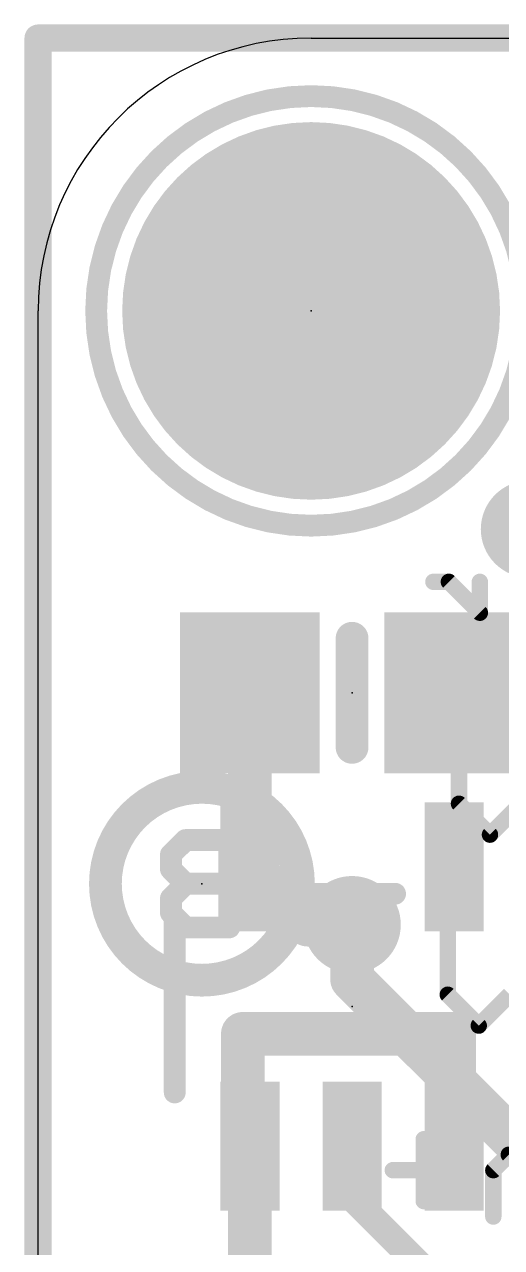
# Model space of a CAD drawing. Extents: x -0.1 to 20.4, y -0.1 to 17.9.
# Drawn here: x -0.13 to 4.31, y 6.52 to 17.91 of the extents above; entities that cross this region are included whole.
import ezdxf

# ---------------------------------------------------------------- set-up
doc = ezdxf.new("R2010")
doc.units = 0
for name, color, linetype in [('1', 12, 'CONTINUOUS'), ('16', 132, 'CONTINUOUS'), ('17', 110, 'CONTINUOUS'), ('18', 110, 'CONTINUOUS'), ('20', 53, 'CONTINUOUS'), ('21', 40, 'CONTINUOUS'), ('22', 6, 'CONTINUOUS'), ('23', 53, 'CONTINUOUS'), ('24', 53, 'CONTINUOUS')]:
    doc.layers.add(name, color=color, linetype=linetype)

# ---------------------------------------------------------------- blocks, each defined once
blk = doc.blocks.new('RECT')
blk.add_solid([(-0.5, -0.5), (0.5, -0.5), (-0.5, 0.5), (0.5, 0.5)])
blk = doc.blocks.new('ROUNDP')
at = {"const_width": 0.5}
blk.add_lwpolyline([(0, -0.25, 1), (0, 0.25, 1), (0, -0.25)], format="xyb", dxfattribs=at)
blk = doc.blocks.new('ROUNDV')
at = {"const_width": 0.5}
blk.add_lwpolyline([(0, -0.25, 1), (0, 0.25, 1), (0, -0.25)], format="xyb", dxfattribs=at)

msp = doc.modelspace()

# ---------------------------------------------------------------- linework, layer by layer
at = {"layer": '1'}
for points, const_width in [([(0, 0), (0, 17.78)], 0.254), ([(0, 17.78), (20.32, 17.78)], 0.254), ([(1.971, 10.0631), (1.971, 11.684)], 0.4064), ([(1.971, 10.0631), (2.5091, 9.525)], 0.4064), ([(2.5091, 9.525), (2.921, 9.525)], 0.4064), ([(3.871, 8.509), (1.905, 8.509)], 0.4064), ([(1.905, 8.509), (1.905, 7.7169)], 0.4064), ([(3.871, 7.4629), (3.871, 8.509)], 0.4064), ([(1.905, 7.7169), (1.905, 7.4629)], 0.254), ([(1.971, 7.4629), (1.971, 5.969)], 0.4064), ([(1.905, 7.4629), (1.971, 7.4629)], 0.254), ([(2.921, 7.4629), (2.921, 6.985)], 0.254), ([(2.921, 6.985), (4.125, 5.781)], 0.254)]:
    msp.add_lwpolyline(points, dxfattribs=dict(at, const_width=const_width))
for points, const_width in [([(0.0635, 17.78, 1), (-0.0635, 17.78)], 0.127), ([(0, 17.8435, 1), (0, 17.7165)], 0.127), ([(2.0726, 11.684, 1), (1.8694, 11.684)], 0.2032), ([(2.0428, 10.1349, 1), (1.8992, 9.9913)], 0.2032), ([(1.8694, 10.0631, 1), (2.0726, 10.0631)], 0.2032), ([(2.5091, 9.6266, 1), (2.5091, 9.4234)], 0.2032), ([(2.4373, 9.4532, 1), (2.5809, 9.5968)], 0.2032), ([(2.921, 9.4234, 1), (2.921, 9.6266)], 0.2032), ([(1.905, 8.6106, 1), (1.905, 8.4074)], 0.2032), ([(2.0066, 8.509, 1), (1.8034, 8.509)], 0.2032), ([(3.9726, 8.509, 1), (3.7694, 8.509)], 0.2032), ([(3.871, 8.4074, 1), (3.871, 8.6106)], 0.2032), ([(1.8034, 7.7169, 1), (2.0066, 7.7169)], 0.2032), ([(1.9685, 7.7169, 1), (1.8415, 7.7169)], 0.127), ([(2.0726, 7.4629, 1), (1.8694, 7.4629)], 0.2032), ([(1.905, 7.5264, 1), (1.905, 7.3994)], 0.127), ([(1.8415, 7.4629, 1), (1.9685, 7.4629)], 0.127), ([(1.971, 7.3994, 1), (1.971, 7.5264)], 0.127), ([(2.9845, 7.4629, 1), (2.8575, 7.4629)], 0.127), ([(3.7694, 7.4629, 1), (3.9726, 7.4629)], 0.2032), ([(2.9659, 7.0299, 1), (2.8761, 6.9401)], 0.127), ([(2.8575, 6.985, 1), (2.9845, 6.985)], 0.127)]:
    msp.add_lwpolyline(points, format="xyb", dxfattribs=dict(at, const_width=const_width))
at = {"layer": '16'}
for points, const_width in [([(0, 0), (0, 17.78)], 0.254), ([(0, 17.78), (20.32, 17.78)], 0.254), ([(2.921, 9.017), (2.921, 9.525)], 0.4064), ([(5.08, 6.858), (2.921, 9.017)], 0.4064)]:
    msp.add_lwpolyline(points, dxfattribs=dict(at, const_width=const_width))
for points, const_width in [([(0.0635, 17.78, 1), (-0.0635, 17.78)], 0.127), ([(0, 17.8435, 1), (0, 17.7165)], 0.127), ([(3.0226, 9.525, 1), (2.8194, 9.525)], 0.2032), ([(2.8194, 9.017, 1), (3.0226, 9.017)], 0.2032), ([(2.9928, 9.0888, 1), (2.8492, 8.9452)], 0.2032)]:
    msp.add_lwpolyline(points, format="xyb", dxfattribs=dict(at, const_width=const_width))
at = {"layer": '20'}
for p, q in [((2.54, 17.78), (17.78, 17.78)), ((0, 2.54), (0, 15.24))]:
    msp.add_line(p, q, dxfattribs=at)
msp.add_arc((2.54, 15.24), 2.54, 90, 180, dxfattribs=at)
at = {"layer": '21'}
for points, const_width in [([(2.54, 13.24, 1), (2.54, 17.24, 1), (2.54, 13.24)], 0.2032), ([(2.9972, 12.192, 1), (2.8448, 12.192)], 0.1524), ([(2.8448, 11.176, 1), (2.9972, 11.176)], 0.1524), ([(2.521, 9.8638, 1), (2.521, 9.7622)], 0.1016), ([(3.321, 9.7622, 1), (3.321, 9.8638)], 0.1016), ([(1.3218, 9.563, 1), (1.2202, 9.563)], 0.1016), ([(1.2202, 7.963, 1), (1.3218, 7.963)], 0.1016)]:
    msp.add_lwpolyline(points, format="xyb", dxfattribs=dict(at, const_width=const_width))
for points, const_width in [([(2.921, 12.192), (2.921, 11.176)], 0.3048), ([(2.521, 9.813), (3.321, 9.813)], 0.2032), ([(1.271, 9.563), (1.271, 7.963)], 0.2032)]:
    msp.add_lwpolyline(points, dxfattribs=dict(at, const_width=const_width))
at = {"layer": '22'}
for points, const_width in [([(3.8217, 12.7174), (3.6776, 12.7174)], 0.1524), ([(4.1098, 12.4293), (3.8217, 12.7174)], 0.1524), ([(4.1098, 12.1412), (4.1098, 12.7174)], 0.1524), ([(3.9158, 10.6513), (3.9158, 11.2275)], 0.1524), ([(4.2039, 10.3632), (3.9158, 10.6513)], 0.1524), ([(4.492, 10.6513), (4.2039, 10.3632)], 0.1524), ([(1.3713, 10.3131), (1.2357, 10.1775)], 0.2032), ([(1.778, 10.3131), (1.3713, 10.3131)], 0.2032), ([(1.778, 9.4996), (1.778, 10.3131)], 0.2032), ([(1.2357, 10.1775), (1.2357, 10.0419)], 0.2032), ([(1.2357, 10.0419), (1.3713, 9.9063)], 0.2032), ([(1.3713, 9.9063), (1.2357, 9.7708)], 0.2032), ([(1.778, 9.9063), (1.3713, 9.9063)], 0.2032), ([(1.2357, 9.7708), (1.2357, 9.6352)], 0.2032), ([(1.2357, 9.6352), (1.3713, 9.4996)], 0.2032), ([(1.3713, 9.4996), (1.778, 9.4996)], 0.2032), ([(3.8115, 8.8733), (3.8115, 9.4495)], 0.1524), ([(4.0996, 8.5852), (3.8115, 8.8733)], 0.1524), ([(4.3877, 8.8733), (4.0996, 8.5852)], 0.1524), ([(3.5878, 7.5275), (3.5878, 6.9513)], 0.1524), ([(4.3793, 7.3834), (4.2352, 7.2394)], 0.1524), ([(4.5233, 7.2394), (4.3793, 7.3834)], 0.1524), ([(3.8759, 7.2394), (3.2997, 7.2394)], 0.1524), ([(4.2352, 7.2394), (4.2352, 6.8072)], 0.1524)]:
    msp.add_lwpolyline(points, dxfattribs=dict(at, const_width=const_width))
for points, const_width in [([(3.6776, 12.7555, 1), (3.6776, 12.6793)], 0.0762), ([(3.8486, 12.7444, 1), (3.7948, 12.6905)], 0.0762), ([(3.8217, 12.6793, 1), (3.8217, 12.7555)], 0.0762), ([(4.1479, 12.7174, 1), (4.0717, 12.7174)], 0.0762), ([(4.0829, 12.4024, 1), (4.1368, 12.4563)], 0.0762), ([(4.0717, 12.1412, 1), (4.1479, 12.1412)], 0.0762), ([(3.9539, 11.2275, 1), (3.8777, 11.2275)], 0.0762), ([(1.524, 9.008, 1), (1.524, 10.804, 1), (1.524, 9.008)], 0.3048), ([(3.9428, 10.6783, 1), (3.8889, 10.6244)], 0.0762), ([(3.8777, 10.6513, 1), (3.9539, 10.6513)], 0.0762), ([(1.3713, 10.3639, 1), (1.3713, 10.2623)], 0.1016), ([(1.4072, 10.2772, 1), (1.3353, 10.349)], 0.1016), ([(1.8288, 10.3131, 1), (1.7272, 10.3131)], 0.1016), ([(1.778, 10.2623, 1), (1.778, 10.3639)], 0.1016), ([(4.177, 10.3901, 1), (4.2309, 10.3363)], 0.0762), ([(4.177, 10.3363, 1), (4.2309, 10.3901)], 0.0762), ([(1.2865, 10.1775, 1), (1.1849, 10.1775)], 0.1016), ([(1.1998, 10.2134, 1), (1.2716, 10.1416)], 0.1016), ([(1.2716, 10.0778, 1), (1.1998, 10.006)], 0.1016), ([(1.1849, 10.0419, 1), (1.2865, 10.0419)], 0.1016), ([(1.3713, 9.9571, 1), (1.3713, 9.8555)], 0.1016), ([(1.4072, 9.8704, 1), (1.3353, 9.9423)], 0.1016), ([(1.3353, 9.8704, 1), (1.4072, 9.9423)], 0.1016), ([(1.778, 9.8555, 1), (1.778, 9.9571)], 0.1016), ([(1.2865, 9.7708, 1), (1.1849, 9.7708)], 0.1016), ([(1.1998, 9.8067, 1), (1.2716, 9.7348)], 0.1016), ([(1.2716, 9.6711, 1), (1.1998, 9.5993)], 0.1016), ([(1.1849, 9.6352, 1), (1.2865, 9.6352)], 0.1016), ([(1.3713, 9.5504, 1), (1.3713, 9.4488)], 0.1016), ([(1.3353, 9.4637, 1), (1.4072, 9.5355)], 0.1016), ([(1.778, 9.4488, 1), (1.778, 9.5504)], 0.1016), ([(1.7272, 9.4996, 1), (1.8288, 9.4996)], 0.1016), ([(3.8496, 9.4495, 1), (3.7734, 9.4495)], 0.0762), ([(3.8384, 8.9003, 1), (3.7845, 8.8464)], 0.0762), ([(3.7734, 8.8733, 1), (3.8496, 8.8733)], 0.0762), ([(4.0726, 8.6121, 1), (4.1265, 8.5583)], 0.0762), ([(4.0726, 8.5583, 1), (4.1265, 8.6121)], 0.0762), ([(3.6259, 7.5275, 1), (3.5497, 7.5275)], 0.0762), ([(4.4062, 7.4104, 1), (4.3523, 7.3565)], 0.0762), ([(3.2997, 7.2775, 1), (3.2997, 7.2013)], 0.0762), ([(3.8759, 7.2013, 1), (3.8759, 7.2775)], 0.0762), ([(4.2733, 7.2394, 1), (4.1971, 7.2394)], 0.0762), ([(4.2083, 7.2663, 1), (4.2622, 7.2124)], 0.0762), ([(3.5497, 6.9513, 1), (3.6259, 6.9513)], 0.0762), ([(4.1971, 6.8072, 1), (4.2733, 6.8072)], 0.0762)]:
    msp.add_lwpolyline(points, format="xyb", dxfattribs=dict(at, const_width=const_width))
at = {"layer": '23'}
for p in [(2.54, 15.24), (2.921, 11.684), (2.921, 8.763)]:
    msp.add_point(p, dxfattribs=at)
at = {"layer": '24'}
msp.add_point((1.524, 9.906), dxfattribs=at)

# ---------------------------------------------------------------- block references
at = {"layer": '1'}
for p, xscale, yscale in [((1.971, 11.684), 1.3, 1.5), ((3.871, 11.684), 1.3, 1.5), ((1.971, 10.0631), 0.55, 1.2), ((3.871, 10.0631), 0.55, 1.2), ((1.971, 7.4629), 0.55, 1.2), ((2.921, 7.4629), 0.55, 1.2), ((3.871, 7.4629), 0.55, 1.2)]:
    msp.add_blockref('RECT', p, dxfattribs=dict(at, xscale=xscale, yscale=yscale))
at = {"layer": '17', "xscale": 3.516, "yscale": 3.516}
msp.add_blockref('ROUNDP', (2.54, 15.24), dxfattribs=at)
msp.add_blockref('ROUNDP', (2.54, 15.24), dxfattribs=at)
at = {"layer": '18', "xscale": 0.9064, "yscale": 0.9064}
for p in [(4.572, 13.208), (4.572, 13.208), (2.921, 9.525), (2.921, 9.525)]:
    msp.add_blockref('ROUNDV', p, dxfattribs=at)

doc.saveas('drawing.dxf')
